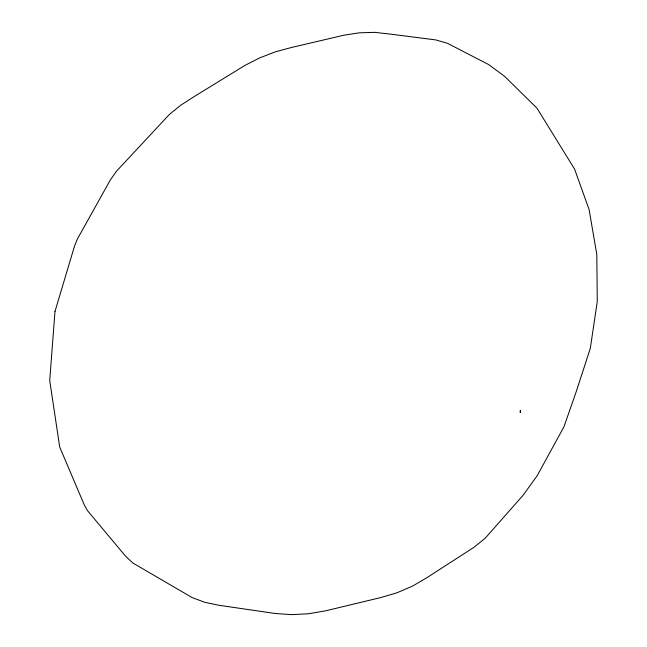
<?xml version="1.0" encoding="UTF-8"?>
<svg xmlns="http://www.w3.org/2000/svg" width="647" height="647" viewBox="0 0 647 647"><rect width="100%" height="100%" fill="white"/><g stroke="black" fill="none" stroke-linecap="round" stroke-linejoin="round"><path stroke-width="0.97" d="M520.342 410.384L520.309 412.503L520.342 410.384M54.987 311.458L49.722 380.573L59.702 447.012L84.118 504.547L87.385 510.515L125.461 556.048L132.692 562.898L192.054 597.545L204.8 602.317L219.163 605.309L275.201 613.485L291.393 614.65L308.271 613.793L325.506 610.849L380.525 597.626L396.918 592.814L412.535 586.109L426.988 577.609L473.758 547.443L485.064 538.369L523.116 495.246L537.123 475.804L563.925 426.842L576.016 392.3L590.315 348.329L597.278 301.526L596.809 254.465L589.102 209.563L574.585 169.093L537.002 108.203L504.571 76.297L488.687 64.587L447.489 43.317L435.827 39.928L388.936 33.927L374.589 32.35L359.417 32.811L343.775 35.229L291.732 47.417L275.525 51.792L259.859 57.826L245.019 65.347L193.89 96.767L180.78 105.186L169.296 114.535L116.436 171.277L110.119 180.335L77.268 239.244L74.551 245.965L54.987 311.458"/></g></svg>
